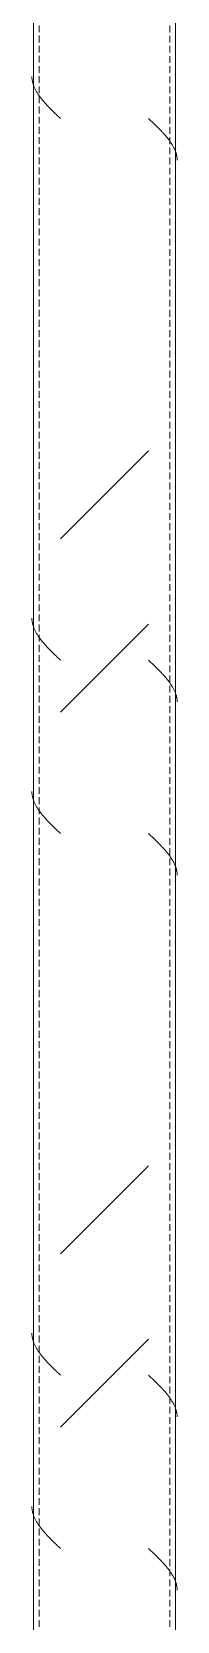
# Model space of a CAD drawing. Header units: centimetres. Extents: x -6111 to 13767, y -285 to 1600.
# Drawn here: x 2222.2 to 2232.5, y 186.8 to 298.6 of the extents above; entities that cross this region are included whole.
import ezdxf

# ---------------------------------------------------------------- set-up
doc = ezdxf.new("R2010")
doc.units = ezdxf.units.CM
doc.linetypes.add('Hidden', pattern=[0.714375, 0.47625, -0.238125])
doc.layers.add('S-COLS', color=7, linetype='Continuous', lineweight=9)

# ---------------------------------------------------------------- blocks, each defined once
blk = doc.blocks.new('FP_107-Elevación Eje 3-4')
at = {"layer": 'S-COLS'}
blk.add_line((-5443.86, 0), (-5443.86, 515.53), dxfattribs=at)
at = {"layer": 'S-COLS', "color": 9, "true_color": 0xc0c0c0}
for p, q in [((-5445.72, 292.5), (-5445.77, 292.54)), ((-5445.67, 292.45), (-5445.72, 292.5)), ((-5445.62, 292.4), (-5445.67, 292.45)), ((-5445.57, 292.35), (-5445.62, 292.4)), ((-5445.52, 292.31), (-5445.57, 292.35)), ((-5445.47, 292.26), (-5445.52, 292.31)), ((-5445.42, 292.21), (-5445.47, 292.26)), ((-5445.37, 292.17), (-5445.42, 292.21)), ((-5445.33, 292.12), (-5445.37, 292.17)), ((-5445.28, 292.07), (-5445.33, 292.12)), ((-5445.23, 292.03), (-5445.28, 292.07)), ((-5445.18, 291.98), (-5445.23, 292.03)), ((-5445.13, 291.93), (-5445.18, 291.98)), ((-5445.09, 291.89), (-5445.13, 291.93)), ((-5445.04, 291.84), (-5445.09, 291.89)), ((-5444.99, 291.79), (-5445.04, 291.84)), ((-5444.95, 291.75), (-5444.99, 291.79)), ((-5444.9, 291.7), (-5444.95, 291.75)), ((-5444.86, 291.65), (-5444.9, 291.7)), ((-5444.82, 291.61), (-5444.86, 291.65)), ((-5444.77, 291.56), (-5444.82, 291.61)), ((-5444.73, 291.51), (-5444.77, 291.56)), ((-5444.69, 291.47), (-5444.73, 291.51)), ((-5444.65, 291.42), (-5444.69, 291.47)), ((-5444.6, 291.37), (-5444.65, 291.42)), ((-5444.56, 291.33), (-5444.6, 291.37)), ((-5444.52, 291.28), (-5444.56, 291.33)), ((-5444.49, 291.23), (-5444.52, 291.28)), ((-5444.45, 291.19), (-5444.49, 291.23)), ((-5444.41, 291.14), (-5444.45, 291.19)), ((-5444.37, 291.09), (-5444.41, 291.14)), ((-5444.34, 291.05), (-5444.37, 291.09)), ((-5444.3, 291), (-5444.34, 291.05)), ((-5444.27, 290.95), (-5444.3, 291)), ((-5444.24, 290.91), (-5444.27, 290.95)), ((-5444.21, 290.86), (-5444.24, 290.91)), ((-5444.17, 290.81), (-5444.21, 290.86)), ((-5444.14, 290.77), (-5444.17, 290.81)), ((-5444.12, 290.72), (-5444.14, 290.77)), ((-5444.09, 290.67), (-5444.12, 290.72)), ((-5444.06, 290.62), (-5444.09, 290.67)), ((-5444.03, 290.58), (-5444.06, 290.62)), ((-5444.01, 290.53), (-5444.03, 290.58)), ((-5443.99, 290.48), (-5444.01, 290.53)), ((-5443.96, 290.44), (-5443.99, 290.48)), ((-5443.94, 290.39), (-5443.96, 290.44)), ((-5443.92, 290.34), (-5443.94, 290.39)), ((-5443.9, 290.3), (-5443.92, 290.34)), ((-5443.88, 290.25), (-5443.9, 290.3)), ((-5443.87, 290.2), (-5443.88, 290.25)), ((-5443.85, 290.16), (-5443.87, 290.2)), ((-5443.83, 290.11), (-5443.85, 290.16)), ((-5443.82, 290.06), (-5443.83, 290.11)), ((-5443.81, 290.02), (-5443.82, 290.06)), ((-5443.8, 289.97), (-5443.81, 290.02)), ((-5443.79, 289.92), (-5443.8, 289.97)), ((-5443.78, 289.88), (-5443.79, 289.92)), ((-5443.77, 289.83), (-5443.78, 289.88)), ((-5443.76, 289.78), (-5443.77, 289.83)), ((-5443.76, 289.74), (-5443.76, 289.78)), ((-5443.75, 289.69), (-5443.76, 289.74)), ((-5443.75, 289.64), (-5443.75, 289.69)), ((-5443.75, 289.6), (-5443.75, 289.64)), ((-5445.72, 254.4), (-5445.77, 254.44)), ((-5445.67, 254.35), (-5445.72, 254.4)), ((-5445.62, 254.3), (-5445.67, 254.35)), ((-5445.57, 254.25), (-5445.62, 254.3)), ((-5445.52, 254.21), (-5445.57, 254.25)), ((-5445.47, 254.16), (-5445.52, 254.21)), ((-5445.42, 254.11), (-5445.47, 254.16)), ((-5445.37, 254.07), (-5445.42, 254.11)), ((-5445.33, 254.02), (-5445.37, 254.07)), ((-5445.28, 253.97), (-5445.33, 254.02)), ((-5445.23, 253.93), (-5445.28, 253.97)), ((-5445.18, 253.88), (-5445.23, 253.93)), ((-5445.13, 253.83), (-5445.18, 253.88)), ((-5445.09, 253.79), (-5445.13, 253.83)), ((-5445.04, 253.74), (-5445.09, 253.79)), ((-5444.99, 253.69), (-5445.04, 253.74)), ((-5444.95, 253.65), (-5444.99, 253.69)), ((-5444.9, 253.6), (-5444.95, 253.65)), ((-5444.86, 253.55), (-5444.9, 253.6)), ((-5444.82, 253.51), (-5444.86, 253.55)), ((-5444.77, 253.46), (-5444.82, 253.51)), ((-5444.73, 253.41), (-5444.77, 253.46)), ((-5444.69, 253.37), (-5444.73, 253.41)), ((-5444.65, 253.32), (-5444.69, 253.37)), ((-5444.6, 253.27), (-5444.65, 253.32)), ((-5444.56, 253.23), (-5444.6, 253.27)), ((-5444.52, 253.18), (-5444.56, 253.23)), ((-5444.49, 253.13), (-5444.52, 253.18)), ((-5444.45, 253.09), (-5444.49, 253.13)), ((-5444.41, 253.04), (-5444.45, 253.09)), ((-5444.37, 252.99), (-5444.41, 253.04)), ((-5444.34, 252.95), (-5444.37, 252.99)), ((-5444.3, 252.9), (-5444.34, 252.95)), ((-5444.27, 252.85), (-5444.3, 252.9)), ((-5444.24, 252.81), (-5444.27, 252.85)), ((-5444.21, 252.76), (-5444.24, 252.81)), ((-5444.17, 252.71), (-5444.21, 252.76)), ((-5444.14, 252.67), (-5444.17, 252.71)), ((-5444.12, 252.62), (-5444.14, 252.67)), ((-5444.09, 252.57), (-5444.12, 252.62)), ((-5444.06, 252.52), (-5444.09, 252.57)), ((-5444.03, 252.48), (-5444.06, 252.52)), ((-5444.01, 252.43), (-5444.03, 252.48)), ((-5443.99, 252.38), (-5444.01, 252.43)), ((-5443.96, 252.34), (-5443.99, 252.38)), ((-5443.94, 252.29), (-5443.96, 252.34)), ((-5443.92, 252.24), (-5443.94, 252.29)), ((-5443.9, 252.2), (-5443.92, 252.24)), ((-5443.88, 252.15), (-5443.9, 252.2)), ((-5443.87, 252.1), (-5443.88, 252.15)), ((-5443.85, 252.06), (-5443.87, 252.1)), ((-5443.83, 252.01), (-5443.85, 252.06)), ((-5443.82, 251.96), (-5443.83, 252.01)), ((-5443.81, 251.92), (-5443.82, 251.96)), ((-5443.8, 251.87), (-5443.81, 251.92)), ((-5443.79, 251.82), (-5443.8, 251.87)), ((-5443.78, 251.78), (-5443.79, 251.82)), ((-5443.77, 251.73), (-5443.78, 251.78)), ((-5443.76, 251.68), (-5443.77, 251.73)), ((-5443.76, 251.64), (-5443.76, 251.68)), ((-5443.75, 251.59), (-5443.76, 251.64)), ((-5443.75, 251.54), (-5443.75, 251.59)), ((-5443.75, 251.5), (-5443.75, 251.54)), ((-5445.72, 242.21), (-5445.77, 242.25)), ((-5445.67, 242.16), (-5445.72, 242.21)), ((-5445.62, 242.11), (-5445.67, 242.16)), ((-5445.57, 242.07), (-5445.62, 242.11)), ((-5445.52, 242.02), (-5445.57, 242.07)), ((-5445.47, 241.97), (-5445.52, 242.02)), ((-5445.42, 241.93), (-5445.47, 241.97)), ((-5445.37, 241.88), (-5445.42, 241.93)), ((-5445.33, 241.83), (-5445.37, 241.88)), ((-5445.28, 241.78), (-5445.33, 241.83)), ((-5445.23, 241.74), (-5445.28, 241.78)), ((-5445.18, 241.69), (-5445.23, 241.74)), ((-5445.13, 241.64), (-5445.18, 241.69)), ((-5445.09, 241.6), (-5445.13, 241.64)), ((-5445.04, 241.55), (-5445.09, 241.6)), ((-5444.99, 241.5), (-5445.04, 241.55)), ((-5444.95, 241.46), (-5444.99, 241.5)), ((-5444.9, 241.41), (-5444.95, 241.46)), ((-5444.86, 241.36), (-5444.9, 241.41)), ((-5444.82, 241.32), (-5444.86, 241.36)), ((-5444.77, 241.27), (-5444.82, 241.32)), ((-5444.73, 241.22), (-5444.77, 241.27)), ((-5444.69, 241.18), (-5444.73, 241.22)), ((-5444.65, 241.13), (-5444.69, 241.18)), ((-5444.6, 241.08), (-5444.65, 241.13)), ((-5444.56, 241.04), (-5444.6, 241.08)), ((-5444.52, 240.99), (-5444.56, 241.04)), ((-5444.49, 240.94), (-5444.52, 240.99)), ((-5444.45, 240.9), (-5444.49, 240.94)), ((-5444.41, 240.85), (-5444.45, 240.9)), ((-5444.37, 240.8), (-5444.41, 240.85)), ((-5444.34, 240.76), (-5444.37, 240.8)), ((-5444.3, 240.71), (-5444.34, 240.76)), ((-5444.27, 240.66), (-5444.3, 240.71)), ((-5444.24, 240.62), (-5444.27, 240.66)), ((-5444.21, 240.57), (-5444.24, 240.62)), ((-5444.17, 240.52), (-5444.21, 240.57)), ((-5444.14, 240.48), (-5444.17, 240.52)), ((-5444.12, 240.43), (-5444.14, 240.48)), ((-5444.09, 240.38), (-5444.12, 240.43)), ((-5444.06, 240.34), (-5444.09, 240.38)), ((-5444.03, 240.29), (-5444.06, 240.34)), ((-5444.01, 240.24), (-5444.03, 240.29)), ((-5443.99, 240.2), (-5444.01, 240.24)), ((-5443.96, 240.15), (-5443.99, 240.2)), ((-5443.94, 240.1), (-5443.96, 240.15)), ((-5443.92, 240.05), (-5443.94, 240.1)), ((-5443.9, 240.01), (-5443.92, 240.05)), ((-5443.88, 239.96), (-5443.9, 240.01)), ((-5443.87, 239.91), (-5443.88, 239.96)), ((-5443.85, 239.87), (-5443.87, 239.91)), ((-5443.83, 239.82), (-5443.85, 239.87)), ((-5443.82, 239.77), (-5443.83, 239.82)), ((-5443.81, 239.73), (-5443.82, 239.77)), ((-5443.8, 239.68), (-5443.81, 239.73)), ((-5443.79, 239.63), (-5443.8, 239.68)), ((-5443.78, 239.59), (-5443.79, 239.63)), ((-5443.77, 239.54), (-5443.78, 239.59)), ((-5443.76, 239.49), (-5443.77, 239.54)), ((-5443.76, 239.45), (-5443.76, 239.49)), ((-5443.75, 239.4), (-5443.76, 239.45)), ((-5443.75, 239.35), (-5443.75, 239.4)), ((-5443.75, 239.31), (-5443.75, 239.35)), ((-5445.72, 204.11), (-5445.77, 204.15)), ((-5445.67, 204.06), (-5445.72, 204.11)), ((-5445.62, 204.01), (-5445.67, 204.06)), ((-5445.57, 203.97), (-5445.62, 204.01)), ((-5445.52, 203.92), (-5445.57, 203.97)), ((-5445.47, 203.87), (-5445.52, 203.92)), ((-5445.42, 203.83), (-5445.47, 203.87)), ((-5445.37, 203.78), (-5445.42, 203.83)), ((-5445.33, 203.73), (-5445.37, 203.78)), ((-5445.28, 203.68), (-5445.33, 203.73)), ((-5445.23, 203.64), (-5445.28, 203.68)), ((-5445.18, 203.59), (-5445.23, 203.64)), ((-5445.13, 203.54), (-5445.18, 203.59)), ((-5445.09, 203.5), (-5445.13, 203.54)), ((-5445.04, 203.45), (-5445.09, 203.5)), ((-5444.99, 203.4), (-5445.04, 203.45)), ((-5444.95, 203.36), (-5444.99, 203.4)), ((-5444.9, 203.31), (-5444.95, 203.36)), ((-5444.86, 203.26), (-5444.9, 203.31)), ((-5444.82, 203.22), (-5444.86, 203.26)), ((-5444.77, 203.17), (-5444.82, 203.22)), ((-5444.73, 203.12), (-5444.77, 203.17)), ((-5444.69, 203.08), (-5444.73, 203.12)), ((-5444.65, 203.03), (-5444.69, 203.08)), ((-5444.6, 202.98), (-5444.65, 203.03)), ((-5444.56, 202.94), (-5444.6, 202.98)), ((-5444.52, 202.89), (-5444.56, 202.94)), ((-5444.49, 202.84), (-5444.52, 202.89)), ((-5444.45, 202.8), (-5444.49, 202.84)), ((-5444.41, 202.75), (-5444.45, 202.8)), ((-5444.37, 202.7), (-5444.41, 202.75)), ((-5444.34, 202.66), (-5444.37, 202.7)), ((-5444.3, 202.61), (-5444.34, 202.66)), ((-5444.27, 202.56), (-5444.3, 202.61)), ((-5444.24, 202.52), (-5444.27, 202.56)), ((-5444.21, 202.47), (-5444.24, 202.52)), ((-5444.17, 202.42), (-5444.21, 202.47)), ((-5444.14, 202.38), (-5444.17, 202.42)), ((-5444.12, 202.33), (-5444.14, 202.38)), ((-5444.09, 202.28), (-5444.12, 202.33)), ((-5444.06, 202.24), (-5444.09, 202.28)), ((-5444.03, 202.19), (-5444.06, 202.24)), ((-5444.01, 202.14), (-5444.03, 202.19)), ((-5443.99, 202.1), (-5444.01, 202.14)), ((-5443.96, 202.05), (-5443.99, 202.1)), ((-5443.94, 202), (-5443.96, 202.05)), ((-5443.92, 201.95), (-5443.94, 202)), ((-5443.9, 201.91), (-5443.92, 201.95)), ((-5443.88, 201.86), (-5443.9, 201.91)), ((-5443.87, 201.81), (-5443.88, 201.86)), ((-5443.85, 201.77), (-5443.87, 201.81)), ((-5443.83, 201.72), (-5443.85, 201.77)), ((-5443.82, 201.67), (-5443.83, 201.72)), ((-5443.81, 201.63), (-5443.82, 201.67)), ((-5443.8, 201.58), (-5443.81, 201.63)), ((-5443.79, 201.53), (-5443.8, 201.58)), ((-5443.78, 201.49), (-5443.79, 201.53)), ((-5443.77, 201.44), (-5443.78, 201.49)), ((-5443.76, 201.39), (-5443.77, 201.44)), ((-5443.76, 201.35), (-5443.76, 201.39)), ((-5443.75, 201.3), (-5443.76, 201.35)), ((-5443.75, 201.25), (-5443.75, 201.3)), ((-5443.75, 201.21), (-5443.75, 201.25)), ((-5445.72, 191.92), (-5445.77, 191.96)), ((-5445.67, 191.87), (-5445.72, 191.92)), ((-5445.62, 191.82), (-5445.67, 191.87)), ((-5445.57, 191.78), (-5445.62, 191.82)), ((-5445.52, 191.73), (-5445.57, 191.78)), ((-5445.47, 191.68), (-5445.52, 191.73)), ((-5445.42, 191.64), (-5445.47, 191.68)), ((-5445.37, 191.59), (-5445.42, 191.64)), ((-5445.33, 191.54), (-5445.37, 191.59)), ((-5445.28, 191.5), (-5445.33, 191.54)), ((-5445.23, 191.45), (-5445.28, 191.5)), ((-5445.18, 191.4), (-5445.23, 191.45)), ((-5445.13, 191.36), (-5445.18, 191.4)), ((-5445.09, 191.31), (-5445.13, 191.36)), ((-5445.04, 191.26), (-5445.09, 191.31)), ((-5444.99, 191.21), (-5445.04, 191.26)), ((-5444.95, 191.17), (-5444.99, 191.21)), ((-5444.9, 191.12), (-5444.95, 191.17)), ((-5444.86, 191.07), (-5444.9, 191.12)), ((-5444.82, 191.03), (-5444.86, 191.07)), ((-5444.77, 190.98), (-5444.82, 191.03)), ((-5444.73, 190.93), (-5444.77, 190.98)), ((-5444.69, 190.89), (-5444.73, 190.93)), ((-5444.65, 190.84), (-5444.69, 190.89)), ((-5444.6, 190.79), (-5444.65, 190.84)), ((-5444.56, 190.75), (-5444.6, 190.79)), ((-5444.52, 190.7), (-5444.56, 190.75)), ((-5444.49, 190.65), (-5444.52, 190.7)), ((-5444.45, 190.61), (-5444.49, 190.65)), ((-5444.41, 190.56), (-5444.45, 190.61)), ((-5444.37, 190.51), (-5444.41, 190.56)), ((-5444.34, 190.47), (-5444.37, 190.51)), ((-5444.3, 190.42), (-5444.34, 190.47)), ((-5444.27, 190.37), (-5444.3, 190.42)), ((-5444.24, 190.33), (-5444.27, 190.37)), ((-5444.21, 190.28), (-5444.24, 190.33)), ((-5444.17, 190.23), (-5444.21, 190.28)), ((-5444.14, 190.19), (-5444.17, 190.23)), ((-5444.12, 190.14), (-5444.14, 190.19)), ((-5444.09, 190.09), (-5444.12, 190.14)), ((-5444.06, 190.05), (-5444.09, 190.09)), ((-5444.03, 190), (-5444.06, 190.05)), ((-5444.01, 189.95), (-5444.03, 190)), ((-5443.99, 189.91), (-5444.01, 189.95)), ((-5443.96, 189.86), (-5443.99, 189.91)), ((-5443.94, 189.81), (-5443.96, 189.86)), ((-5443.92, 189.77), (-5443.94, 189.81)), ((-5443.9, 189.72), (-5443.92, 189.77)), ((-5443.88, 189.67), (-5443.9, 189.72)), ((-5443.87, 189.63), (-5443.88, 189.67)), ((-5443.85, 189.58), (-5443.87, 189.63)), ((-5443.83, 189.53), (-5443.85, 189.58)), ((-5443.82, 189.48), (-5443.83, 189.53)), ((-5443.81, 189.44), (-5443.82, 189.48)), ((-5443.8, 189.39), (-5443.81, 189.44)), ((-5443.79, 189.34), (-5443.8, 189.39)), ((-5443.78, 189.3), (-5443.79, 189.34)), ((-5443.77, 189.25), (-5443.78, 189.3)), ((-5443.76, 189.2), (-5443.77, 189.25)), ((-5443.76, 189.16), (-5443.76, 189.2)), ((-5443.75, 189.11), (-5443.76, 189.16)), ((-5443.75, 189.06), (-5443.75, 189.11)), ((-5443.75, 189.02), (-5443.75, 189.06))]:
    blk.add_line(p, q, dxfattribs=at)
blk = doc.blocks.new('FP_108-Elevación Eje 3-4')
at = {"layer": 'S-COLS'}
blk.add_line((-5453.86, 515.53), (-5453.86, 0), dxfattribs=at)
at = {"layer": 'S-COLS', "color": 9, "true_color": 0xc0c0c0}
for p, q in [((-5453.98, 295.44), (-5453.98, 295.49)), ((-5453.97, 295.39), (-5453.98, 295.44)), ((-5453.97, 295.35), (-5453.97, 295.39)), ((-5453.96, 295.3), (-5453.97, 295.35)), ((-5453.96, 295.25), (-5453.96, 295.3)), ((-5453.95, 295.21), (-5453.96, 295.25)), ((-5453.94, 295.16), (-5453.95, 295.21)), ((-5453.93, 295.11), (-5453.94, 295.16)), ((-5453.92, 295.07), (-5453.93, 295.11)), ((-5453.91, 295.02), (-5453.92, 295.07)), ((-5453.89, 294.97), (-5453.91, 295.02)), ((-5453.88, 294.93), (-5453.89, 294.97)), ((-5453.86, 294.88), (-5453.88, 294.93)), ((-5453.84, 294.83), (-5453.86, 294.88)), ((-5453.83, 294.79), (-5453.84, 294.83)), ((-5453.81, 294.74), (-5453.83, 294.79)), ((-5453.79, 294.69), (-5453.81, 294.74)), ((-5453.76, 294.65), (-5453.79, 294.69)), ((-5453.74, 294.6), (-5453.76, 294.65)), ((-5453.72, 294.55), (-5453.74, 294.6)), ((-5453.69, 294.51), (-5453.72, 294.55)), ((-5453.67, 294.46), (-5453.69, 294.51)), ((-5453.64, 294.41), (-5453.67, 294.46)), ((-5453.61, 294.37), (-5453.64, 294.41)), ((-5453.58, 294.32), (-5453.61, 294.37)), ((-5453.55, 294.27), (-5453.58, 294.32)), ((-5453.52, 294.22), (-5453.55, 294.27)), ((-5453.49, 294.18), (-5453.52, 294.22)), ((-5453.46, 294.13), (-5453.49, 294.18)), ((-5453.42, 294.08), (-5453.46, 294.13)), ((-5453.39, 294.04), (-5453.42, 294.08)), ((-5453.35, 293.99), (-5453.39, 294.04)), ((-5453.32, 293.94), (-5453.35, 293.99)), ((-5453.28, 293.9), (-5453.32, 293.94)), ((-5453.24, 293.85), (-5453.28, 293.9)), ((-5453.2, 293.8), (-5453.24, 293.85)), ((-5453.16, 293.76), (-5453.2, 293.8)), ((-5453.12, 293.71), (-5453.16, 293.76)), ((-5453.08, 293.66), (-5453.12, 293.71)), ((-5453.04, 293.62), (-5453.08, 293.66)), ((-5453, 293.57), (-5453.04, 293.62)), ((-5452.95, 293.52), (-5453, 293.57)), ((-5452.91, 293.48), (-5452.95, 293.52)), ((-5452.87, 293.43), (-5452.91, 293.48)), ((-5452.82, 293.38), (-5452.87, 293.43)), ((-5452.78, 293.34), (-5452.82, 293.38)), ((-5452.73, 293.29), (-5452.78, 293.34)), ((-5452.69, 293.24), (-5452.73, 293.29)), ((-5452.64, 293.2), (-5452.69, 293.24)), ((-5452.59, 293.15), (-5452.64, 293.2)), ((-5452.55, 293.1), (-5452.59, 293.15)), ((-5452.5, 293.06), (-5452.55, 293.1)), ((-5452.45, 293.01), (-5452.5, 293.06)), ((-5452.4, 292.96), (-5452.45, 293.01)), ((-5452.35, 292.92), (-5452.4, 292.96)), ((-5452.3, 292.87), (-5452.35, 292.92)), ((-5452.25, 292.82), (-5452.3, 292.87)), ((-5452.21, 292.78), (-5452.25, 292.82)), ((-5452.16, 292.73), (-5452.21, 292.78)), ((-5452.11, 292.68), (-5452.16, 292.73)), ((-5452.06, 292.64), (-5452.11, 292.68)), ((-5452.01, 292.59), (-5452.06, 292.64)), ((-5451.96, 292.54), (-5452.01, 292.59)), ((-5453.98, 257.34), (-5453.98, 257.39)), ((-5453.97, 257.29), (-5453.98, 257.34)), ((-5453.97, 257.25), (-5453.97, 257.29)), ((-5453.96, 257.2), (-5453.97, 257.25)), ((-5453.96, 257.15), (-5453.96, 257.2)), ((-5453.95, 257.11), (-5453.96, 257.15)), ((-5453.94, 257.06), (-5453.95, 257.11)), ((-5453.93, 257.01), (-5453.94, 257.06)), ((-5453.92, 256.97), (-5453.93, 257.01)), ((-5453.91, 256.92), (-5453.92, 256.97)), ((-5453.89, 256.87), (-5453.91, 256.92)), ((-5453.88, 256.83), (-5453.89, 256.87)), ((-5453.86, 256.78), (-5453.88, 256.83)), ((-5453.84, 256.73), (-5453.86, 256.78)), ((-5453.83, 256.69), (-5453.84, 256.73)), ((-5453.81, 256.64), (-5453.83, 256.69)), ((-5453.79, 256.59), (-5453.81, 256.64)), ((-5453.76, 256.55), (-5453.79, 256.59)), ((-5453.74, 256.5), (-5453.76, 256.55)), ((-5453.72, 256.45), (-5453.74, 256.5)), ((-5453.69, 256.41), (-5453.72, 256.45)), ((-5453.67, 256.36), (-5453.69, 256.41)), ((-5453.64, 256.31), (-5453.67, 256.36)), ((-5453.61, 256.27), (-5453.64, 256.31)), ((-5453.58, 256.22), (-5453.61, 256.27)), ((-5453.55, 256.17), (-5453.58, 256.22)), ((-5453.52, 256.12), (-5453.55, 256.17)), ((-5453.49, 256.08), (-5453.52, 256.12)), ((-5453.46, 256.03), (-5453.49, 256.08)), ((-5453.42, 255.98), (-5453.46, 256.03)), ((-5453.39, 255.94), (-5453.42, 255.98)), ((-5453.35, 255.89), (-5453.39, 255.94)), ((-5453.32, 255.84), (-5453.35, 255.89)), ((-5453.28, 255.8), (-5453.32, 255.84)), ((-5453.24, 255.75), (-5453.28, 255.8)), ((-5453.2, 255.7), (-5453.24, 255.75)), ((-5453.16, 255.66), (-5453.2, 255.7)), ((-5453.12, 255.61), (-5453.16, 255.66)), ((-5453.08, 255.56), (-5453.12, 255.61)), ((-5453.04, 255.52), (-5453.08, 255.56)), ((-5453, 255.47), (-5453.04, 255.52)), ((-5452.95, 255.42), (-5453, 255.47)), ((-5452.91, 255.38), (-5452.95, 255.42)), ((-5452.87, 255.33), (-5452.91, 255.38)), ((-5452.82, 255.28), (-5452.87, 255.33)), ((-5452.78, 255.24), (-5452.82, 255.28)), ((-5452.73, 255.19), (-5452.78, 255.24)), ((-5452.69, 255.14), (-5452.73, 255.19)), ((-5452.64, 255.1), (-5452.69, 255.14)), ((-5452.59, 255.05), (-5452.64, 255.1)), ((-5452.55, 255), (-5452.59, 255.05)), ((-5452.5, 254.96), (-5452.55, 255)), ((-5452.45, 254.91), (-5452.5, 254.96)), ((-5452.4, 254.86), (-5452.45, 254.91)), ((-5452.35, 254.82), (-5452.4, 254.86)), ((-5452.3, 254.77), (-5452.35, 254.82)), ((-5452.25, 254.72), (-5452.3, 254.77)), ((-5452.21, 254.68), (-5452.25, 254.72)), ((-5452.16, 254.63), (-5452.21, 254.68)), ((-5452.11, 254.58), (-5452.16, 254.63)), ((-5452.06, 254.54), (-5452.11, 254.58)), ((-5452.01, 254.49), (-5452.06, 254.54)), ((-5451.96, 254.44), (-5452.01, 254.49)), ((-5453.98, 245.15), (-5453.98, 245.2)), ((-5453.97, 245.1), (-5453.98, 245.15)), ((-5453.97, 245.06), (-5453.97, 245.1)), ((-5453.96, 245.01), (-5453.97, 245.06)), ((-5453.96, 244.96), (-5453.96, 245.01)), ((-5453.95, 244.92), (-5453.96, 244.96)), ((-5453.94, 244.87), (-5453.95, 244.92)), ((-5453.93, 244.82), (-5453.94, 244.87)), ((-5453.92, 244.78), (-5453.93, 244.82)), ((-5453.91, 244.73), (-5453.92, 244.78)), ((-5453.89, 244.68), (-5453.91, 244.73)), ((-5453.88, 244.64), (-5453.89, 244.68)), ((-5453.86, 244.59), (-5453.88, 244.64)), ((-5453.84, 244.54), (-5453.86, 244.59)), ((-5453.83, 244.5), (-5453.84, 244.54)), ((-5453.81, 244.45), (-5453.83, 244.5)), ((-5453.79, 244.4), (-5453.81, 244.45)), ((-5453.76, 244.36), (-5453.79, 244.4)), ((-5453.74, 244.31), (-5453.76, 244.36)), ((-5453.72, 244.26), (-5453.74, 244.31)), ((-5453.69, 244.22), (-5453.72, 244.26)), ((-5453.67, 244.17), (-5453.69, 244.22)), ((-5453.64, 244.12), (-5453.67, 244.17)), ((-5453.61, 244.08), (-5453.64, 244.12)), ((-5453.58, 244.03), (-5453.61, 244.08)), ((-5453.55, 243.98), (-5453.58, 244.03)), ((-5453.52, 243.94), (-5453.55, 243.98)), ((-5453.49, 243.89), (-5453.52, 243.94)), ((-5453.46, 243.84), (-5453.49, 243.89)), ((-5453.42, 243.8), (-5453.46, 243.84)), ((-5453.39, 243.75), (-5453.42, 243.8)), ((-5453.35, 243.7), (-5453.39, 243.75)), ((-5453.32, 243.65), (-5453.35, 243.7)), ((-5453.28, 243.61), (-5453.32, 243.65)), ((-5453.24, 243.56), (-5453.28, 243.61)), ((-5453.2, 243.51), (-5453.24, 243.56)), ((-5453.16, 243.47), (-5453.2, 243.51)), ((-5453.12, 243.42), (-5453.16, 243.47)), ((-5453.08, 243.37), (-5453.12, 243.42)), ((-5453.04, 243.33), (-5453.08, 243.37)), ((-5453, 243.28), (-5453.04, 243.33)), ((-5452.95, 243.23), (-5453, 243.28)), ((-5452.91, 243.19), (-5452.95, 243.23)), ((-5452.87, 243.14), (-5452.91, 243.19)), ((-5452.82, 243.09), (-5452.87, 243.14)), ((-5452.78, 243.05), (-5452.82, 243.09)), ((-5452.73, 243), (-5452.78, 243.05)), ((-5452.69, 242.95), (-5452.73, 243)), ((-5452.64, 242.91), (-5452.69, 242.95)), ((-5452.59, 242.86), (-5452.64, 242.91)), ((-5452.55, 242.81), (-5452.59, 242.86)), ((-5452.5, 242.77), (-5452.55, 242.81)), ((-5452.45, 242.72), (-5452.5, 242.77)), ((-5452.4, 242.67), (-5452.45, 242.72)), ((-5452.35, 242.63), (-5452.4, 242.67)), ((-5452.3, 242.58), (-5452.35, 242.63)), ((-5452.25, 242.53), (-5452.3, 242.58)), ((-5452.21, 242.49), (-5452.25, 242.53)), ((-5452.16, 242.44), (-5452.21, 242.49)), ((-5452.11, 242.39), (-5452.16, 242.44)), ((-5452.06, 242.35), (-5452.11, 242.39)), ((-5452.01, 242.3), (-5452.06, 242.35)), ((-5451.96, 242.25), (-5452.01, 242.3)), ((-5453.98, 207.05), (-5453.98, 207.1)), ((-5453.97, 207), (-5453.98, 207.05)), ((-5453.97, 206.96), (-5453.97, 207)), ((-5453.96, 206.91), (-5453.97, 206.96)), ((-5453.96, 206.86), (-5453.96, 206.91)), ((-5453.95, 206.82), (-5453.96, 206.86)), ((-5453.94, 206.77), (-5453.95, 206.82)), ((-5453.93, 206.72), (-5453.94, 206.77)), ((-5453.92, 206.68), (-5453.93, 206.72)), ((-5453.91, 206.63), (-5453.92, 206.68)), ((-5453.89, 206.58), (-5453.91, 206.63)), ((-5453.88, 206.54), (-5453.89, 206.58)), ((-5453.86, 206.49), (-5453.88, 206.54)), ((-5453.84, 206.44), (-5453.86, 206.49)), ((-5453.83, 206.4), (-5453.84, 206.44)), ((-5453.81, 206.35), (-5453.83, 206.4)), ((-5453.79, 206.3), (-5453.81, 206.35)), ((-5453.76, 206.26), (-5453.79, 206.3)), ((-5453.74, 206.21), (-5453.76, 206.26)), ((-5453.72, 206.16), (-5453.74, 206.21)), ((-5453.69, 206.12), (-5453.72, 206.16)), ((-5453.67, 206.07), (-5453.69, 206.12)), ((-5453.64, 206.02), (-5453.67, 206.07)), ((-5453.61, 205.98), (-5453.64, 206.02)), ((-5453.58, 205.93), (-5453.61, 205.98)), ((-5453.55, 205.88), (-5453.58, 205.93)), ((-5453.52, 205.84), (-5453.55, 205.88)), ((-5453.49, 205.79), (-5453.52, 205.84)), ((-5453.46, 205.74), (-5453.49, 205.79)), ((-5453.42, 205.7), (-5453.46, 205.74)), ((-5453.39, 205.65), (-5453.42, 205.7)), ((-5453.35, 205.6), (-5453.39, 205.65)), ((-5453.32, 205.55), (-5453.35, 205.6)), ((-5453.28, 205.51), (-5453.32, 205.55)), ((-5453.24, 205.46), (-5453.28, 205.51)), ((-5453.2, 205.41), (-5453.24, 205.46)), ((-5453.16, 205.37), (-5453.2, 205.41)), ((-5453.12, 205.32), (-5453.16, 205.37)), ((-5453.08, 205.27), (-5453.12, 205.32)), ((-5453.04, 205.23), (-5453.08, 205.27)), ((-5453, 205.18), (-5453.04, 205.23)), ((-5452.95, 205.13), (-5453, 205.18)), ((-5452.91, 205.09), (-5452.95, 205.13)), ((-5452.87, 205.04), (-5452.91, 205.09)), ((-5452.82, 204.99), (-5452.87, 205.04)), ((-5452.78, 204.95), (-5452.82, 204.99)), ((-5452.73, 204.9), (-5452.78, 204.95)), ((-5452.69, 204.85), (-5452.73, 204.9)), ((-5452.64, 204.81), (-5452.69, 204.85)), ((-5452.59, 204.76), (-5452.64, 204.81)), ((-5452.55, 204.71), (-5452.59, 204.76)), ((-5452.5, 204.67), (-5452.55, 204.71)), ((-5452.45, 204.62), (-5452.5, 204.67)), ((-5452.4, 204.57), (-5452.45, 204.62)), ((-5452.35, 204.53), (-5452.4, 204.57)), ((-5452.3, 204.48), (-5452.35, 204.53)), ((-5452.25, 204.43), (-5452.3, 204.48)), ((-5452.21, 204.39), (-5452.25, 204.43)), ((-5452.16, 204.34), (-5452.21, 204.39)), ((-5452.11, 204.29), (-5452.16, 204.34)), ((-5452.06, 204.25), (-5452.11, 204.29)), ((-5452.01, 204.2), (-5452.06, 204.25)), ((-5451.96, 204.15), (-5452.01, 204.2)), ((-5453.98, 194.86), (-5453.98, 194.91)), ((-5453.97, 194.81), (-5453.98, 194.86)), ((-5453.97, 194.77), (-5453.97, 194.81)), ((-5453.96, 194.72), (-5453.97, 194.77)), ((-5453.96, 194.67), (-5453.96, 194.72)), ((-5453.95, 194.63), (-5453.96, 194.67)), ((-5453.94, 194.58), (-5453.95, 194.63)), ((-5453.93, 194.53), (-5453.94, 194.58)), ((-5453.92, 194.49), (-5453.93, 194.53)), ((-5453.91, 194.44), (-5453.92, 194.49)), ((-5453.89, 194.39), (-5453.91, 194.44)), ((-5453.88, 194.35), (-5453.89, 194.39)), ((-5453.86, 194.3), (-5453.88, 194.35)), ((-5453.84, 194.25), (-5453.86, 194.3)), ((-5453.83, 194.21), (-5453.84, 194.25)), ((-5453.81, 194.16), (-5453.83, 194.21)), ((-5453.79, 194.11), (-5453.81, 194.16)), ((-5453.76, 194.07), (-5453.79, 194.11)), ((-5453.74, 194.02), (-5453.76, 194.07)), ((-5453.72, 193.97), (-5453.74, 194.02)), ((-5453.69, 193.93), (-5453.72, 193.97)), ((-5453.67, 193.88), (-5453.69, 193.93)), ((-5453.64, 193.83), (-5453.67, 193.88)), ((-5453.61, 193.79), (-5453.64, 193.83)), ((-5453.58, 193.74), (-5453.61, 193.79)), ((-5453.55, 193.69), (-5453.58, 193.74)), ((-5453.52, 193.65), (-5453.55, 193.69)), ((-5453.49, 193.6), (-5453.52, 193.65)), ((-5453.46, 193.55), (-5453.49, 193.6)), ((-5453.42, 193.51), (-5453.46, 193.55)), ((-5453.39, 193.46), (-5453.42, 193.51)), ((-5453.35, 193.41), (-5453.39, 193.46)), ((-5453.32, 193.37), (-5453.35, 193.41)), ((-5453.28, 193.32), (-5453.32, 193.37)), ((-5453.24, 193.27), (-5453.28, 193.32)), ((-5453.2, 193.23), (-5453.24, 193.27)), ((-5453.16, 193.18), (-5453.2, 193.23)), ((-5453.12, 193.13), (-5453.16, 193.18)), ((-5453.08, 193.09), (-5453.12, 193.13)), ((-5453.04, 193.04), (-5453.08, 193.09)), ((-5453, 192.99), (-5453.04, 193.04)), ((-5452.95, 192.94), (-5453, 192.99)), ((-5452.91, 192.9), (-5452.95, 192.94)), ((-5452.87, 192.85), (-5452.91, 192.9)), ((-5452.82, 192.8), (-5452.87, 192.85)), ((-5452.78, 192.76), (-5452.82, 192.8)), ((-5452.73, 192.71), (-5452.78, 192.76)), ((-5452.69, 192.66), (-5452.73, 192.71)), ((-5452.64, 192.62), (-5452.69, 192.66)), ((-5452.59, 192.57), (-5452.64, 192.62)), ((-5452.55, 192.52), (-5452.59, 192.57)), ((-5452.5, 192.48), (-5452.55, 192.52)), ((-5452.45, 192.43), (-5452.5, 192.48)), ((-5452.4, 192.38), (-5452.45, 192.43)), ((-5452.35, 192.34), (-5452.4, 192.38)), ((-5452.3, 192.29), (-5452.35, 192.34)), ((-5452.25, 192.24), (-5452.3, 192.29)), ((-5452.21, 192.2), (-5452.25, 192.24)), ((-5452.16, 192.15), (-5452.21, 192.2)), ((-5452.11, 192.1), (-5452.16, 192.15)), ((-5452.06, 192.06), (-5452.11, 192.1)), ((-5452.01, 192.01), (-5452.06, 192.06)), ((-5451.96, 191.96), (-5452.01, 192.01))]:
    blk.add_line(p, q, dxfattribs=at)
blk = doc.blocks.new('HSS Rectangular-Column - 100 x 100 mm-1468480-Elevación Eje 3-4')
at = {"layer": 'S-COLS', "true_color": 0xc0c0c0}
h = blk.add_hatch(dxfattribs=at)
h.set_pattern_fill('FP_2', color=9, style=0, pattern_type=2)
h.set_pattern_definition([(45, (0, 0), (-25.14472, 25.14472), []), (45, (0, 38.1), (-25.14472, 25.14472), [])])
h.paths.add_polyline_path([(-5445.77, 0), (-5445.77, 515.53), (-5451.96, 515.53), (-5451.96, 0)])
at = {"layer": 'S-COLS', "linetype": 'Hidden'}
for p, q in [((-5453.46, 0), (-5453.46, 515.53)), ((-5444.26, 515.53), (-5444.26, 0))]:
    blk.add_line(p, q, dxfattribs=at)
at = {"layer": 'S-COLS'}
for name in ['FP_108-Elevación Eje 3-4', 'FP_107-Elevación Eje 3-4']:
    blk.add_blockref(name, (0, 0), dxfattribs=at)

msp = doc.modelspace()

# ---------------------------------------------------------------- block references
at = {"layer": 'S-COLS'}
msp.add_blockref('HSS Rectangular-Column - 100 x 100 mm-1468480-Elevación Eje 3-4', (7676.216, 0), dxfattribs=at)

doc.saveas('drawing.dxf')
